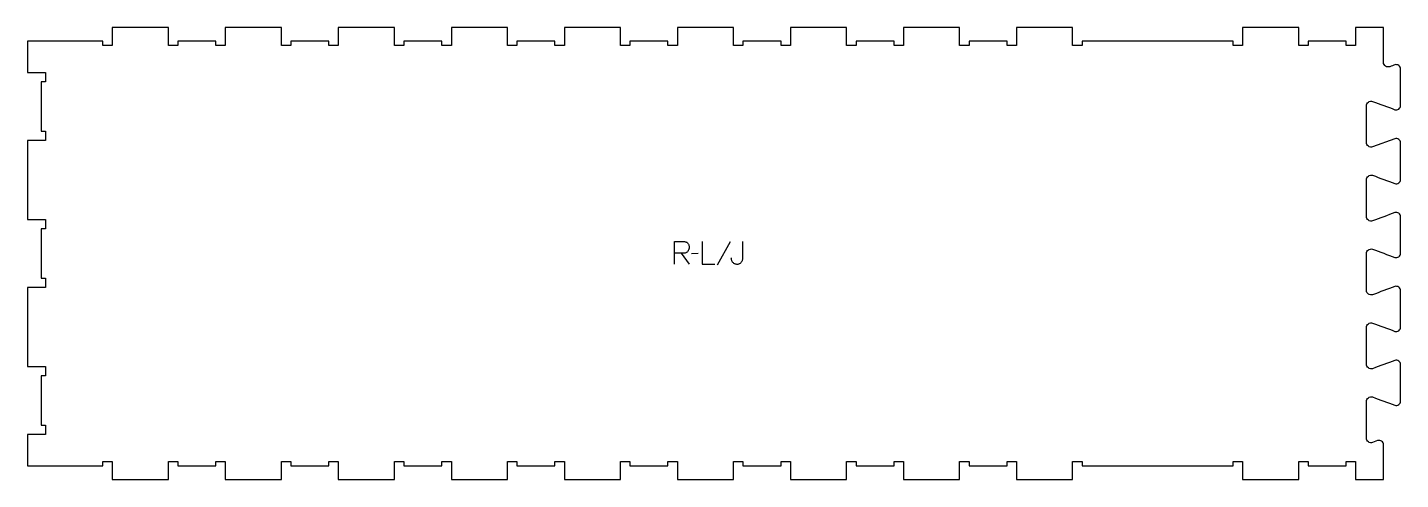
# Model space of a CAD drawing. Extents: x 0 to 1822, y 0 to 600.
import ezdxf

# ---------------------------------------------------------------- set-up
doc = ezdxf.new("R2010")
doc.units = 0
doc.layers.add('1_ANYTOOL_1MMDEEP_LABELS_S', color=2, linetype='CONTINUOUS')
doc.layers.add('4_ANYTOOL_CUTTHROUGH_OUTSI', color=5, linetype='CONTINUOUS')

msp = doc.modelspace()

# ---------------------------------------------------------------- linework, layer by layer
at = {"layer": '1_ANYTOOL_1MMDEEP_LABELS_S'}
for p, q in [((932.522093, 315.207618), (915.336378, 284.43619)), ((867.679235, 300.121904), (878.136378, 285.63619)), ((890.136378, 299.564761), (881.350664, 299.479047))]:
    msp.add_line(p, q, dxfattribs=at)
for points in [[(858.679235, 285.679047), (858.679235, 315.679047), (870.036378, 315.679047, -0.030274), (871.802191, 315.572031, -0.049), (873.523878, 315.188868, -0.050774), (874.856401, 314.596412, -0.06445), (876.01495, 313.718332, -0.0646), (876.904861, 312.582301, -0.052254), (877.509593, 311.26744, -0.050381), (877.898728, 309.574891, -0.031337), (878.007807, 307.83619, -0.040022), (877.897646, 306.462133, -0.042626), (877.563164, 305.125475, -0.04247), (876.994479, 303.835756, -0.036572), (876.229235, 302.650475, -0.051097), (875.287458, 301.63652, -0.061981), (874.145307, 300.86119, -0.061813), (872.836305, 300.38469, -0.049309), (871.450664, 300.207618, -0.003273), (870.583013, 300.169927, -0.003121), (869.71495, 300.143332, -0.003882), (868.697168, 300.126413, -0.002215), (867.679235, 300.121904), (858.722093, 300.121904)], [(933.593521, 294.164761, 0.042103), (933.728527, 292.564329, 0.047252), (934.145307, 291.014761, 0.047186), (934.850535, 289.560337, 0.040905), (935.800664, 288.250475, 0.051999), (936.971759, 287.142788, 0.059275), (938.356021, 286.321904, 0.058727), (939.946042, 285.830865, 0.045585), (941.607807, 285.679047, 0.043776), (943.192939, 285.818094, 0.056372), (944.71495, 286.268332, 0.056967), (946.042334, 287.017893, 0.051325), (947.179235, 288.03619, 0.045772), (948.10787, 289.267089, 0.04947), (948.786378, 290.650475, 0.049135), (949.194057, 292.189525, 0.04021), (949.322093, 293.779047), (949.322093, 315.679047)]]:
    msp.add_lwpolyline(points, format="xyb", dxfattribs=at)
msp.add_lwpolyline([(895.279235, 315.679047), (895.279235, 285.679047), (912.379235, 285.679047)], dxfattribs=at)
at = {"layer": '4_ANYTOOL_CUTTHROUGH_OUTSI'}
msp.add_lwpolyline([(1049.750001, 0), (1087.000001, 0), (1087.000001, 23.75, -0.414214), (1087.250001, 24), (1099.250001, 24, -0.414214), (1099.500001, 23.75), (1099.500001, 18), (1150.000001, 18), (1150.000001, 23.75, -0.414214), (1150.250001, 24), (1162.250001, 24, -0.414214), (1162.500001, 23.75), (1162.500001, 0), (1237.000001, 0), (1237.000001, 23.75, -0.414214), (1237.250001, 24), (1249.250001, 24, -0.414214), (1249.500001, 23.75), (1249.500001, 18), (1300.000001, 18), (1300.000001, 23.75, -0.414214), (1300.250001, 24), (1312.250001, 24, -0.414214), (1312.500001, 23.75), (1312.500001, 0), (1387.000001, 0), (1387.000001, 23.75, -0.414214), (1387.250001, 24), (1399.250001, 24, -0.414214), (1399.500001, 23.75), (1399.500001, 18), (1600.000001, 18), (1600.000001, 23.75, -0.414214), (1600.250001, 24), (1612.250001, 24, -0.414214), (1612.500001, 23.75), (1612.500001, 0), (1687.000001, 0), (1687.000001, 23.75, -0.414214), (1687.250001, 24), (1699.250001, 24, -0.414214), (1699.500001, 23.75), (1699.500001, 18), (1750.000001, 18), (1750.000001, 23.75, -0.414214), (1750.250001, 24), (1762.250001, 24, -0.414214), (1762.500001, 23.75), (1762.500001, 0), (1799.499995, 0), (1799.498959, 46.137059, 0.522087), (1791.756417, 51.530655), (1784.947441, 49.015294, -0.015604), (1784.932646, 49.010347, -0.237079), (1779.405906, 49.98243, -0.237079), (1776.886722, 54.996762), (1776.887177, 103.502847, -0.237079), (1779.406362, 108.517176, -0.237077), (1784.932955, 109.489261, -0.015611), (1784.947757, 109.484312, 0.000004), (1814.72343, 98.484329, 0.236337), (1819.793159, 99.383351, 0.237079), (1822.110809, 103.996536), (1822.111265, 152.502621, 0.237079), (1819.793615, 157.115804, 0.237104), (1814.709099, 158.009892, -0.000004), (1784.947897, 147.015294, -0.015604), (1784.933102, 147.010347, -0.237079), (1779.406362, 147.98243, -0.237079), (1776.887177, 152.996762), (1776.887633, 201.502847, -0.237079), (1779.406817, 206.517176, -0.237077), (1784.933411, 207.489261, -0.015611), (1784.948212, 207.484312, 0.000004), (1814.723886, 196.484329, 0.236337), (1819.793615, 197.383351, 0.237079), (1822.111265, 201.996536), (1822.111721, 250.502621, 0.237079), (1819.794071, 255.115804, 0.237104), (1814.709554, 256.009892, -0.000004), (1784.948353, 245.015294, -0.015604), (1784.933557, 245.010347, -0.237079), (1779.406817, 245.98243, -0.237079), (1776.887633, 250.996762), (1776.888089, 299.502847, -0.237079), (1779.407273, 304.517176, -0.237077), (1784.933867, 305.489261, -0.015611), (1784.948668, 305.484312, 0.000004), (1814.724342, 294.484329, 0.236337), (1819.794071, 295.38335, 0.237079), (1822.111721, 299.996536), (1822.112176, 348.502621, 0.237079), (1819.794527, 353.115804, 0.237104), (1814.71001, 354.009892, -0.000004), (1784.948809, 343.015294, -0.015604), (1784.934013, 343.010347, -0.237079), (1779.407273, 343.98243, -0.237079), (1776.888089, 348.996762), (1776.888545, 397.502847, -0.237079), (1779.407729, 402.517176, -0.237077), (1784.934322, 403.489261, -0.015611), (1784.949124, 403.484312, 0.000004), (1814.724798, 392.484329, 0.236337), (1819.794527, 393.38335, 0.237079), (1822.112176, 397.996536), (1822.112632, 446.502621, 0.237079), (1819.794983, 451.115804, 0.237104), (1814.710466, 452.009892), (1784.949264, 441.015294, -0.015604), (1784.934469, 441.010347, -0.237079), (1779.407729, 441.98243, -0.237079), (1776.888545, 446.996762), (1776.889001, 495.502847, -0.237079), (1779.408185, 500.517176, -0.237077), (1784.934778, 501.489261, -0.015611), (1784.94958, 501.484312, 0.000004), (1814.725253, 490.484329, 0.236337), (1819.794983, 491.38335, 0.237079), (1822.112632, 495.996536), (1822.113088, 544.502621, 0.237079), (1819.795438, 549.115804, 0.237104), (1814.710922, 550.009892, -0.000017), (1807.916687, 547.499717, -0.522088), (1799.500881, 553.362343), (1799.500005, 599.5), (1762.500001, 599.5), (1762.500001, 575.75, -0.414214), (1762.250001, 575.5), (1750.250001, 575.5, -0.414214), (1750.000001, 575.75), (1750.000001, 581.5), (1699.500001, 581.5), (1699.500001, 575.75, -0.414214), (1699.250001, 575.5), (1687.250001, 575.5, -0.414214), (1687.000001, 575.75), (1687.000001, 599.5), (1612.500001, 599.5), (1612.500001, 575.75, -0.414214), (1612.250001, 575.5), (1600.250001, 575.5, -0.414214), (1600.000001, 575.75), (1600.000001, 581.5), (1399.500001, 581.5), (1399.500001, 575.75, -0.414214), (1399.250001, 575.5), (1387.250001, 575.5, -0.414214), (1387.000001, 575.75), (1387.000001, 599.5), (1312.500001, 599.5), (1312.500001, 575.75, -0.414214), (1312.250001, 575.5), (1300.250001, 575.5, -0.414214), (1300.000001, 575.75), (1300.000001, 581.5), (1249.500001, 581.5), (1249.500001, 575.75, -0.414214), (1249.250001, 575.5), (1237.250001, 575.5, -0.414214), (1237.000001, 575.75), (1237.000001, 599.5), (1162.500001, 599.5), (1162.500001, 575.75, -0.414214), (1162.250001, 575.5), (1150.250001, 575.5, -0.414214), (1150.000001, 575.75), (1150.000001, 581.5), (1099.500001, 581.5), (1099.500001, 575.75, -0.414214), (1099.250001, 575.5), (1087.250001, 575.5, -0.414214), (1087.000001, 575.75), (1087.000001, 599.5), (1012.500001, 599.5), (1012.500001, 575.75, -0.414214), (1012.250001, 575.5), (1000.250001, 575.5, -0.414214), (1000.000001, 575.75), (1000.000001, 581.5), (949.500001, 581.5), (949.500001, 575.75, -0.414214), (949.250001, 575.5), (937.250001, 575.5, -0.414214), (937.000001, 575.75), (937.000001, 599.5), (862.500001, 599.5), (862.500001, 575.75, -0.414214), (862.250001, 575.5), (850.250001, 575.5, -0.414214), (850.000001, 575.75), (850.000001, 581.5), (799.500001, 581.5), (799.500001, 575.75, -0.414214), (799.250001, 575.5), (787.250001, 575.5, -0.414214), (787.000001, 575.75), (787.000001, 599.5), (712.500001, 599.5), (712.500001, 575.75, -0.414214), (712.250001, 575.5), (700.250001, 575.5, -0.414214), (700.000001, 575.75), (700.000001, 581.5), (649.500001, 581.5), (649.500001, 575.75, -0.414214), (649.250001, 575.5), (637.250001, 575.5, -0.414214), (637.000001, 575.75), (637.000001, 599.5), (562.500001, 599.5), (562.500001, 575.75, -0.414214), (562.250001, 575.5), (550.250001, 575.5, -0.414214), (550.000001, 575.75), (550.000001, 581.5), (499.500001, 581.5), (499.500001, 575.75, -0.414214), (499.250001, 575.5), (487.250001, 575.5, -0.414214), (487.000001, 575.75), (487.000001, 599.5), (412.500001, 599.5), (412.500001, 575.75, -0.414214), (412.250001, 575.5), (400.250001, 575.5, -0.414214), (400.000001, 575.75), (400.000001, 581.5), (349.500001, 581.5), (349.500001, 575.75, -0.414214), (349.250001, 575.5), (337.250001, 575.5, -0.414214), (337.000001, 575.75), (337.000001, 599.5), (262.500001, 599.5), (262.500001, 575.75, -0.414214), (262.250001, 575.5), (250.250001, 575.5, -0.414214), (250.000001, 575.75), (250.000001, 581.5), (199.500001, 581.5), (199.500001, 575.75, -0.414214), (199.250001, 575.5), (187.250001, 575.5, -0.414214), (187.000001, 575.75), (187.000001, 599.5), (112.500001, 599.5), (112.500001, 575.75, -0.414214), (112.250001, 575.5), (100.250001, 575.5, -0.414214), (100.000001, 575.75), (100.000001, 581.5), (0, 581.5), (0, 539.9), (23.75, 539.9, -0.414214), (24, 539.65), (24, 527.65, -0.414214), (23.75, 527.4), (18, 527.4), (18, 461.9), (23.75, 461.9, -0.414214), (24, 461.65), (24, 449.65, -0.414214), (23.75, 449.4), (0, 449.4), (0, 345), (23.75, 345, -0.414214), (24, 344.75), (24, 332.75, -0.414214), (23.75, 332.5), (18, 332.5), (18, 267), (23.75, 267, -0.414214), (24, 266.75), (24, 254.75, -0.414214), (23.75, 254.5), (0, 254.5), (0, 150.1), (23.75, 150.1, -0.414214), (24, 149.85), (24, 137.85, -0.414214), (23.75, 137.6), (18, 137.6), (18, 72.1), (23.75, 72.1, -0.414214), (24, 71.85), (24, 59.85, -0.414214), (23.75, 59.6), (0, 59.6), (0, 18), (100.000001, 18), (100.000001, 23.75, -0.414214), (100.250001, 24), (112.250001, 24, -0.414214), (112.500001, 23.75), (112.500001, 0), (187.000001, 0), (187.000001, 23.75, -0.414214), (187.250001, 24), (199.250001, 24, -0.414214), (199.500001, 23.75), (199.500001, 18), (250.000001, 18), (250.000001, 23.75, -0.414214), (250.250001, 24), (262.250001, 24, -0.414214), (262.500001, 23.75), (262.500001, 0), (337.000001, 0), (337.000001, 23.75, -0.414214), (337.250001, 24), (349.250001, 24, -0.414214), (349.500001, 23.75), (349.500001, 18), (400.000001, 18), (400.000001, 23.75, -0.414214), (400.250001, 24), (412.250001, 24, -0.414214), (412.500001, 23.75), (412.500001, 0), (487.000001, 0), (487.000001, 23.75, -0.414214), (487.250001, 24), (499.250001, 24, -0.414214), (499.500001, 23.75), (499.500001, 18), (550.000001, 18), (550.000001, 23.75, -0.414214), (550.250001, 24), (562.250001, 24, -0.414214), (562.500001, 23.75), (562.500001, 0), (637.000001, 0), (637.000001, 23.75, -0.414214), (637.250001, 24), (649.250001, 24, -0.414214), (649.500001, 23.75), (649.500001, 18), (700.000001, 18), (700.000001, 23.75, -0.414214), (700.250001, 24), (712.250001, 24, -0.414214), (712.500001, 23.75), (712.500001, 0), (787.000001, 0), (787.000001, 23.75, -0.414214), (787.250001, 24), (799.250001, 24, -0.414214), (799.500001, 23.75), (799.500001, 18), (850.000001, 18), (850.000001, 23.75, -0.414214), (850.250001, 24), (862.250001, 24, -0.414214), (862.500001, 23.75), (862.500001, 0), (937.000001, 0), (937.000001, 23.75, -0.414214), (937.250001, 24), (949.250001, 24, -0.414214), (949.500001, 23.75), (949.500001, 18), (1000.000001, 18), (1000.000001, 23.75, -0.414214), (1000.250001, 24), (1012.250001, 24, -0.414214), (1012.500001, 23.75), (1012.500001, 0)], format="xyb", close=True, dxfattribs=at)

doc.saveas('drawing.dxf')
